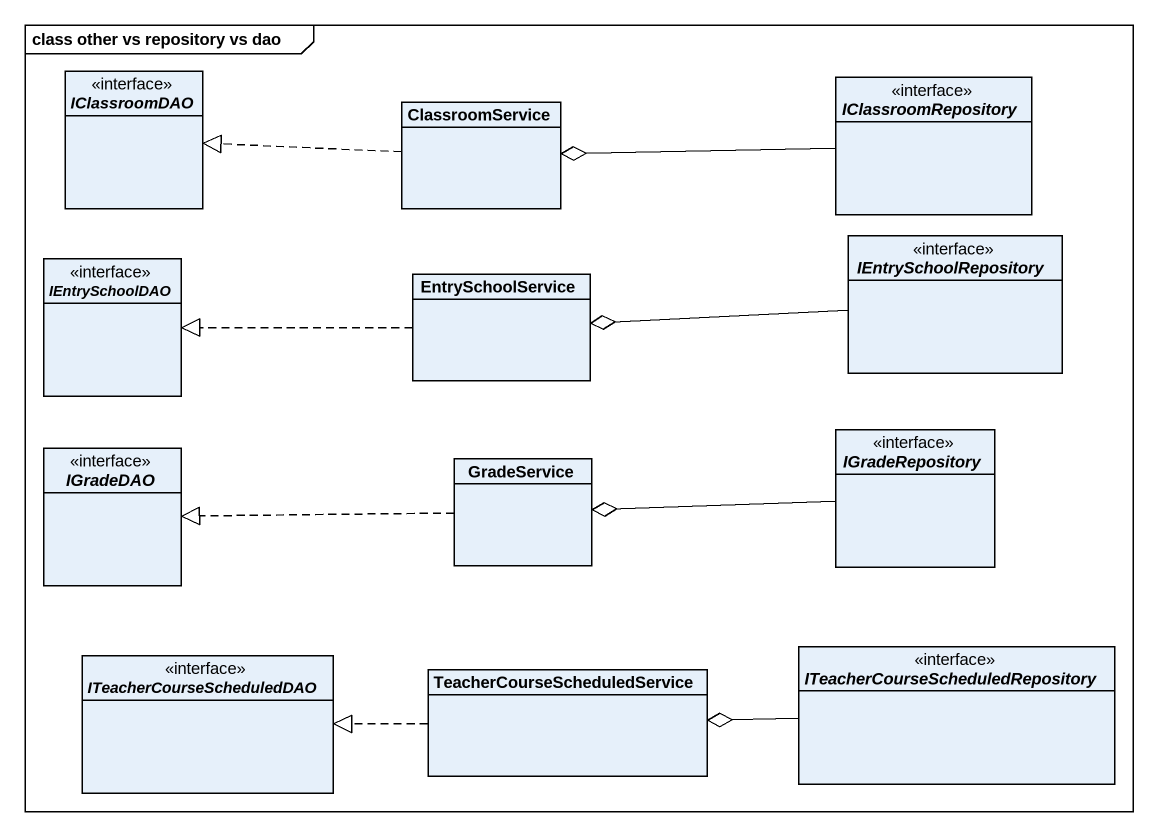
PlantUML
@startuml
mainframe class other vs repository vs dao
hide circle
hide empty members
interface IClassroomDAO
class ClassroomService
interface IClassroomRepository
interface IEntrySchoolDAO
class EntrySchoolService
interface IEntrySchoolRepository
interface IGradeDAO
class GradeService
interface IGradeRepository
interface ITeacherCourseScheduledDAO
class "TeacherCourseScheduledService" as TeacherCourseScheduledServic
interface "ITeacherCourseScheduledRepository" as ITeacherCourseScheduledRepos
ClassroomService .left.|> IClassroomDAO
IClassroomRepository -left-o ClassroomService
EntrySchoolService .left.|> IEntrySchoolDAO
IEntrySchoolRepository -left-o EntrySchoolService
GradeService .left.|> IGradeDAO
IGradeRepository -left-o GradeService
TeacherCourseScheduledServic .left.|> ITeacherCourseScheduledDAO
ITeacherCourseScheduledRepos -left-o TeacherCourseScheduledServic
@enduml
